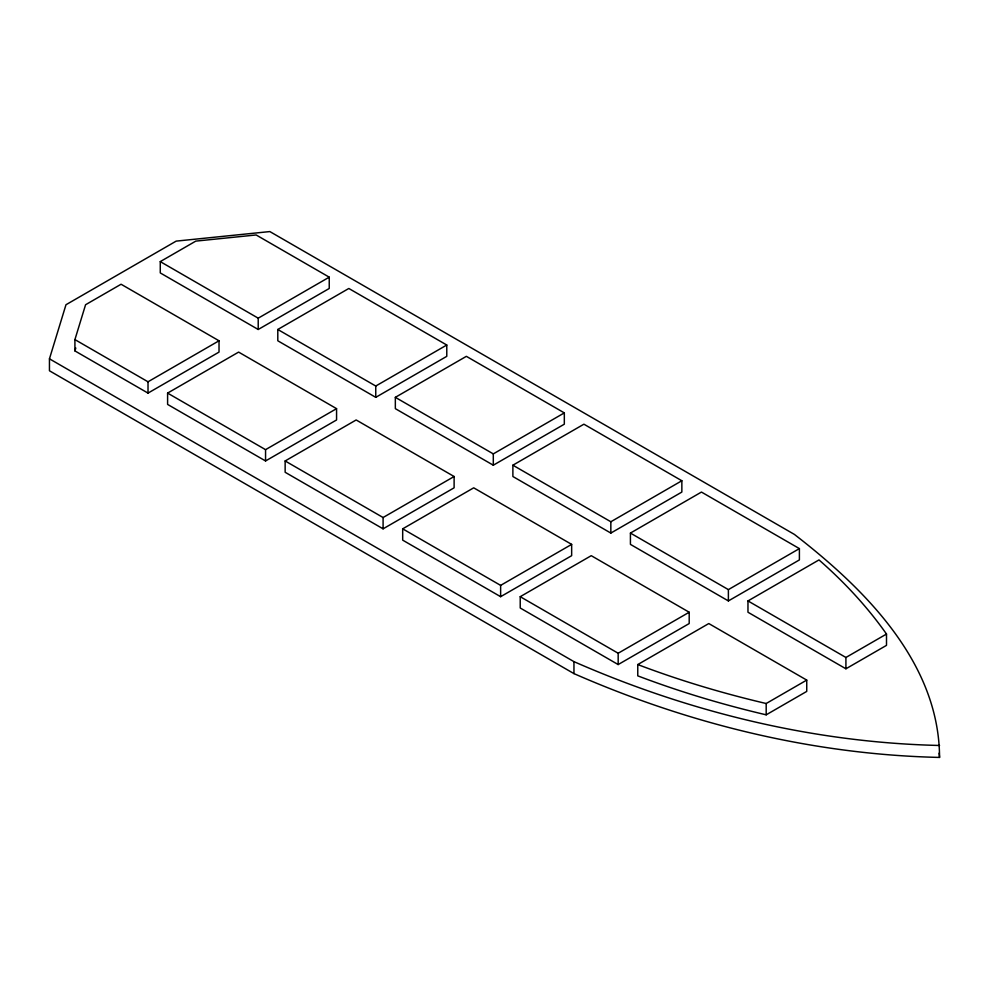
<?xml version="1.0" encoding="UTF-8"?>
<svg xmlns="http://www.w3.org/2000/svg" width="989" height="989" viewBox="0 0 989 989"><rect width="100%" height="100%" fill="white"/><g stroke="black" fill="none" stroke-linecap="round" stroke-linejoin="round"><path stroke-width="1.48" d="M49.45 358.822L65.979 304.736L176.178 241.118L269.849 231.574L794.365 534.394C864.534 588.665 939.191 662.457 939.55 757.426C813.65 754.607 689.061 724.096 573.954 673.608L49.45 370.776L49.45 358.822L573.954 661.641C689.061 712.129 813.65 742.64 939.55 745.471M74.917 339.598L85.573 304.736L121.078 284.239L219.026 340.785L219.026 352.096L148.016 393.103L74.917 350.91L74.917 339.598L148.016 381.791L219.026 340.785M74.917 350.91L75.807 348.004M160.267 261.615L195.773 241.118L256.139 234.962L329.238 277.167L329.238 288.479L258.216 329.485L160.267 272.927L160.267 261.615L258.216 318.174L329.238 277.167M167.598 393.103L238.621 352.096L336.569 408.655L336.569 419.966L265.559 460.961L167.598 404.414L167.598 393.103L265.559 449.661L336.569 408.655M277.798 329.485L348.82 288.479L446.781 345.025L446.781 356.337L375.758 397.343L277.798 340.785L277.798 329.485L375.758 386.031L446.781 345.025M285.141 460.961L356.164 419.966L454.112 476.513L454.112 487.824L383.089 528.831L285.141 472.272L285.141 460.961L383.089 517.519L454.112 476.513M395.34 397.343L466.363 356.337L564.323 412.895L564.323 424.194L493.301 465.201L395.34 408.655L395.34 397.343L493.301 453.889L564.323 412.895M402.684 528.831L473.706 487.824L571.654 544.383L571.654 555.682L500.632 596.688L402.684 540.142L402.684 528.831L500.632 585.377L571.654 544.383M512.883 465.201L583.906 424.194L681.854 480.753L681.854 492.065L610.843 533.071L512.883 476.513L512.883 465.201L610.843 521.759L681.854 480.753M520.226 596.688L591.249 555.682L689.197 612.24L689.197 623.552L618.174 664.559L520.226 608L520.226 596.688L618.174 653.247L689.197 612.24M630.426 533.071L701.448 492.065L799.396 548.611L799.396 559.922L728.386 600.929L630.426 544.383L630.426 533.071L728.386 589.617L799.396 548.611M637.769 664.559L708.792 623.552L806.74 680.098L806.74 691.41L766.191 714.824C722.6 704.613 679.616 691.768 637.769 675.858L637.769 664.559C679.616 680.457 722.6 693.301 766.191 703.513L806.74 680.098M747.968 600.929L818.991 559.922C844.198 581.965 867.205 606.653 886.503 634.048L886.503 645.36L845.916 668.787L747.968 612.24L747.968 600.929L845.916 657.475L886.503 634.048M939.093 753.173L939.55 757.426M845.916 657.475L845.916 668.787M766.191 703.513L766.191 714.824M728.386 589.617L728.386 600.929M618.174 653.247L618.174 664.559M610.843 521.759L610.843 533.071M573.954 661.641L573.954 673.608M500.632 585.377L500.632 596.688M493.301 453.889L493.301 465.201M383.089 517.519L383.089 528.831M375.758 386.031L375.758 397.343M265.559 449.661L265.559 460.961M258.216 318.174L258.216 329.485M148.016 381.791L148.016 393.103"/></g></svg>
